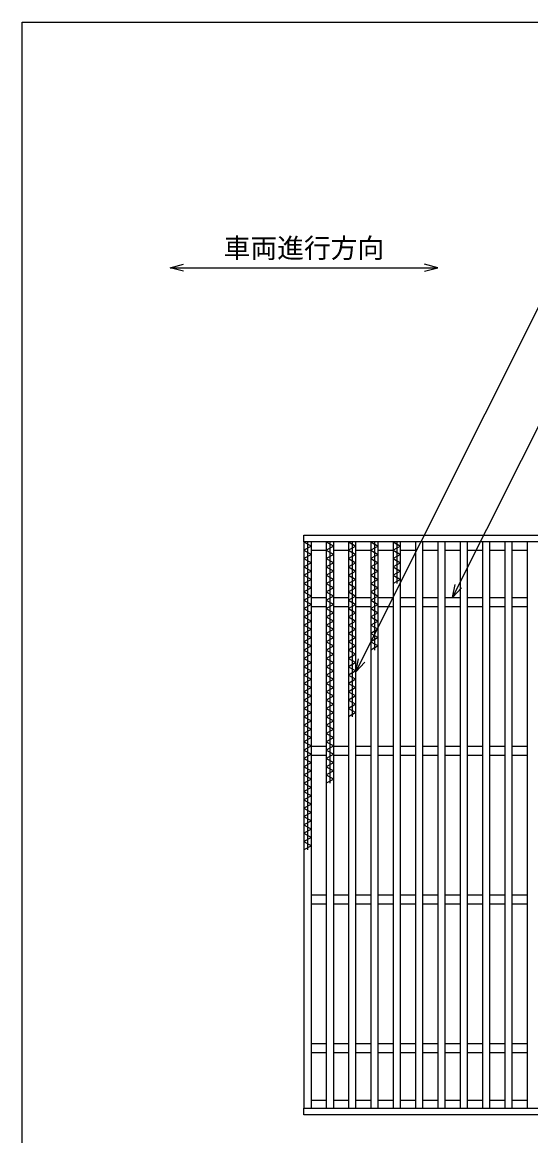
# Model space of a CAD drawing. Units: millimetres, scale not verified. Extents: x -3572 to 1042, y -2528 to 629.
# Drawn here: x -1034 to -692, y -120 to 629 of the extents above; entities that cross this region are included whole.
import ezdxf
from ezdxf.enums import TextEntityAlignment as Align

# ---------------------------------------------------------------- set-up
doc = ezdxf.new("R2010")
doc.units = ezdxf.units.MM
doc.header["$LTSCALE"] = 6
for name, color, linetype, lineweight in [('0_2', 150, 'Continuous', 25), ('16', 3, 'Continuous', 25), ('22', 4, 'Continuous', 25)]:
    doc.layers.add(name, color=color, linetype=linetype, lineweight=lineweight)
doc.styles.add('ベクトル', font='')
doc.styles.get('ベクトル').set_extended_font_data('ベクトル')

msp = doc.modelspace()

# ---------------------------------------------------------------- linework, layer by layer
at = {"layer": '0_2'}
for p, q in [((-1034.4, -690.9), (-1034.4, 629.1)), ((-1034.4, 629.1), (1041.6, 629.1))]:
    msp.add_line(p, q, dxfattribs=at)
at = {"layer": '16'}
for p, q in [((-845, 284), (-255, 284)), ((-845, 279.5), (-845, 284)), ((-255, 279.5), (-845, 279.5)), ((-845, 279.5), (-845, -101.5)), ((-840, 279.5), (-845, 279.5)), ((-845, 279.5), (-840, 276.7)), ((-842.5, 279.5), (-842.5, 72.3)), ((-840, -101.5), (-840, 279.5)), ((-830, 279.5), (-830, -101.5)), ((-825, 279.5), (-830, 279.5)), ((-830, 279.5), (-825, 276.7)), ((-827.5, 279.5), (-827.5, 117.1)), ((-825, -101.5), (-825, 279.5)), ((-815, 279.5), (-815, -101.5)), ((-810, 279.5), (-815, 279.5)), ((-815, 279.5), (-810, 276.7)), ((-812.5, 279.5), (-812.5, 161.9)), ((-810, -101.5), (-810, 279.5)), ((-800, 279.5), (-800, -101.5)), ((-795, 279.5), (-800, 279.5)), ((-800, 279.5), (-795, 276.7)), ((-797.5, 279.5), (-797.5, 206.7)), ((-795, -101.5), (-795, 279.5)), ((-785, 279.5), (-785, -101.5)), ((-780, 279.5), (-785, 279.5)), ((-785, 279.5), (-780, 276.7)), ((-782.5, 279.5), (-782.5, 251.5)), ((-780, -101.5), (-780, 279.5)), ((-770, 279.5), (-770, -101.5)), ((-765, 279.5), (-770, 279.5)), ((-765, -101.5), (-765, 279.5)), ((-755, 279.5), (-755, -101.5)), ((-750, 279.5), (-755, 279.5)), ((-750, -101.5), (-750, 279.5)), ((-740, 279.5), (-740, -101.5)), ((-735, 279.5), (-740, 279.5)), ((-735, -101.5), (-735, 279.5)), ((-725, 279.5), (-725, -101.5)), ((-720, 279.5), (-725, 279.5)), ((-720, -101.5), (-720, 279.5)), ((-710, 279.5), (-710, -101.5)), ((-705, 279.5), (-710, 279.5)), ((-705, -101.5), (-705, 279.5)), ((-695, 279.5), (-695, -101.5)), ((-690, 279.5), (-695, 279.5)), ((-840, 276.7), (-845, 273.9)), ((-845, 273.9), (-840, 271.1)), ((-840, 271.1), (-845, 268.3)), ((-840, 274), (-830, 274)), ((-825, 276.7), (-830, 273.9)), ((-830, 273.9), (-825, 271.1)), ((-825, 271.1), (-830, 268.3)), ((-825, 274), (-815, 274)), ((-810, 276.7), (-815, 273.9)), ((-815, 273.9), (-810, 271.1)), ((-810, 271.1), (-815, 268.3)), ((-810, 274), (-800, 274)), ((-795, 276.7), (-800, 273.9)), ((-800, 273.9), (-795, 271.1)), ((-795, 271.1), (-800, 268.3)), ((-795, 274), (-785, 274)), ((-780, 276.7), (-785, 273.9)), ((-785, 273.9), (-780, 271.1)), ((-780, 271.1), (-785, 268.3)), ((-780, 274), (-770, 274)), ((-765, 274), (-755, 274)), ((-750, 274), (-740, 274)), ((-735, 274), (-725, 274)), ((-720, 274), (-710, 274)), ((-705, 274), (-695, 274)), ((-845, 268.3), (-840, 265.5)), ((-840, 265.5), (-845, 262.7)), ((-845, 262.7), (-840, 259.9)), ((-830, 268.3), (-825, 265.5)), ((-825, 265.5), (-830, 262.7)), ((-830, 262.7), (-825, 259.9)), ((-815, 268.3), (-810, 265.5)), ((-810, 265.5), (-815, 262.7)), ((-815, 262.7), (-810, 259.9)), ((-800, 268.3), (-795, 265.5)), ((-795, 265.5), (-800, 262.7)), ((-800, 262.7), (-795, 259.9)), ((-785, 268.3), (-780, 265.5)), ((-780, 265.5), (-785, 262.7)), ((-785, 262.7), (-780, 259.9)), ((-840, 259.9), (-845, 257.1)), ((-845, 257.1), (-840, 254.3)), ((-825, 259.9), (-830, 257.1)), ((-830, 257.1), (-825, 254.3)), ((-810, 259.9), (-815, 257.1)), ((-815, 257.1), (-810, 254.3)), ((-795, 259.9), (-800, 257.1)), ((-800, 257.1), (-795, 254.3)), ((-780, 259.9), (-785, 257.1)), ((-785, 257.1), (-780, 254.3)), ((-840, 254.3), (-845, 251.5)), ((-845, 251.5), (-840, 248.7)), ((-840, 248.7), (-845, 245.9)), ((-825, 254.3), (-830, 251.5)), ((-830, 251.5), (-825, 248.7)), ((-825, 248.7), (-830, 245.9)), ((-810, 254.3), (-815, 251.5)), ((-815, 251.5), (-810, 248.7)), ((-810, 248.7), (-815, 245.9)), ((-795, 254.3), (-800, 251.5)), ((-800, 251.5), (-795, 248.7)), ((-795, 248.7), (-800, 245.9)), ((-780, 254.3), (-785, 251.5)), ((-845, 245.9), (-840, 243.1)), ((-840, 243.1), (-845, 240.3)), ((-845, 240.3), (-840, 237.5)), ((-840, 242), (-830, 242)), ((-830, 245.9), (-825, 243.1)), ((-825, 243.1), (-830, 240.3)), ((-830, 240.3), (-825, 237.5)), ((-825, 242), (-815, 242)), ((-815, 245.9), (-810, 243.1)), ((-810, 243.1), (-815, 240.3)), ((-815, 240.3), (-810, 237.5)), ((-810, 242), (-800, 242)), ((-800, 245.9), (-795, 243.1)), ((-795, 243.1), (-800, 240.3)), ((-800, 240.3), (-795, 237.5)), ((-795, 242), (-785, 242)), ((-780, 242), (-770, 242)), ((-765, 242), (-755, 242)), ((-750, 242), (-740, 242)), ((-735, 242), (-725, 242)), ((-720, 242), (-710, 242)), ((-705, 242), (-695, 242)), ((-840, 237.5), (-845, 234.7)), ((-845, 234.7), (-840, 231.9)), ((-840, 236), (-830, 236)), ((-825, 237.5), (-830, 234.7)), ((-830, 234.7), (-825, 231.9)), ((-825, 236), (-815, 236)), ((-810, 237.5), (-815, 234.7)), ((-815, 234.7), (-810, 231.9)), ((-810, 236), (-800, 236)), ((-795, 237.5), (-800, 234.7)), ((-800, 234.7), (-795, 231.9)), ((-795, 236), (-785, 236)), ((-780, 236), (-770, 236)), ((-765, 236), (-755, 236)), ((-750, 236), (-740, 236)), ((-735, 236), (-725, 236)), ((-720, 236), (-710, 236)), ((-705, 236), (-695, 236)), ((-840, 231.9), (-845, 229.1)), ((-845, 229.1), (-840, 226.3)), ((-840, 226.3), (-845, 223.5)), ((-825, 231.9), (-830, 229.1)), ((-830, 229.1), (-825, 226.3)), ((-825, 226.3), (-830, 223.5)), ((-810, 231.9), (-815, 229.1)), ((-815, 229.1), (-810, 226.3)), ((-810, 226.3), (-815, 223.5)), ((-795, 231.9), (-800, 229.1)), ((-800, 229.1), (-795, 226.3)), ((-795, 226.3), (-800, 223.5)), ((-845, 223.5), (-840, 220.7)), ((-840, 220.7), (-845, 217.9)), ((-845, 217.9), (-840, 215.1)), ((-830, 223.5), (-825, 220.7)), ((-825, 220.7), (-830, 217.9)), ((-830, 217.9), (-825, 215.1)), ((-815, 223.5), (-810, 220.7)), ((-810, 220.7), (-815, 217.9)), ((-815, 217.9), (-810, 215.1)), ((-800, 223.5), (-795, 220.7)), ((-795, 220.7), (-800, 217.9)), ((-800, 217.9), (-795, 215.1)), ((-840, 215.1), (-845, 212.3)), ((-845, 212.3), (-840, 209.5)), ((-825, 215.1), (-830, 212.3)), ((-830, 212.3), (-825, 209.5)), ((-810, 215.1), (-815, 212.3)), ((-815, 212.3), (-810, 209.5)), ((-795, 215.1), (-800, 212.3)), ((-800, 212.3), (-795, 209.5)), ((-840, 209.5), (-845, 206.7)), ((-845, 206.7), (-840, 203.9)), ((-840, 203.9), (-845, 201.1)), ((-825, 209.5), (-830, 206.7)), ((-830, 206.7), (-825, 203.9)), ((-825, 203.9), (-830, 201.1)), ((-810, 209.5), (-815, 206.7)), ((-815, 206.7), (-810, 203.9)), ((-810, 203.9), (-815, 201.1)), ((-795, 209.5), (-800, 206.7)), ((-845, 201.1), (-840, 198.3)), ((-840, 198.3), (-845, 195.5)), ((-845, 195.5), (-840, 192.7)), ((-830, 201.1), (-825, 198.3)), ((-825, 198.3), (-830, 195.5)), ((-830, 195.5), (-825, 192.7)), ((-815, 201.1), (-810, 198.3)), ((-810, 198.3), (-815, 195.5)), ((-815, 195.5), (-810, 192.7)), ((-840, 192.7), (-845, 189.9)), ((-845, 189.9), (-840, 187.1)), ((-825, 192.7), (-830, 189.9)), ((-830, 189.9), (-825, 187.1)), ((-810, 192.7), (-815, 189.9)), ((-815, 189.9), (-810, 187.1)), ((-840, 187.1), (-845, 184.3)), ((-845, 184.3), (-840, 181.5)), ((-840, 181.5), (-845, 178.7)), ((-825, 187.1), (-830, 184.3)), ((-830, 184.3), (-825, 181.5)), ((-825, 181.5), (-830, 178.7)), ((-810, 187.1), (-815, 184.3)), ((-815, 184.3), (-810, 181.5)), ((-810, 181.5), (-815, 178.7)), ((-845, 178.7), (-840, 175.9)), ((-840, 175.9), (-845, 173.1)), ((-845, 173.1), (-840, 170.3)), ((-830, 178.7), (-825, 175.9)), ((-825, 175.9), (-830, 173.1)), ((-830, 173.1), (-825, 170.3)), ((-815, 178.7), (-810, 175.9)), ((-810, 175.9), (-815, 173.1)), ((-815, 173.1), (-810, 170.3)), ((-840, 170.3), (-845, 167.5)), ((-845, 167.5), (-840, 164.7)), ((-825, 170.3), (-830, 167.5)), ((-830, 167.5), (-825, 164.7)), ((-810, 170.3), (-815, 167.5)), ((-815, 167.5), (-810, 164.7)), ((-840, 164.7), (-845, 161.9)), ((-845, 161.9), (-840, 159.1)), ((-840, 159.1), (-845, 156.3)), ((-825, 164.7), (-830, 161.9)), ((-830, 161.9), (-825, 159.1)), ((-825, 159.1), (-830, 156.3)), ((-810, 164.7), (-815, 161.9)), ((-845, 156.3), (-840, 153.5)), ((-840, 153.5), (-845, 150.7)), ((-845, 150.7), (-840, 147.9)), ((-830, 156.3), (-825, 153.5)), ((-825, 153.5), (-830, 150.7)), ((-830, 150.7), (-825, 147.9)), ((-840, 147.9), (-845, 145.1)), ((-845, 145.1), (-840, 142.3)), ((-825, 147.9), (-830, 145.1)), ((-830, 145.1), (-825, 142.3)), ((-840, 142.3), (-845, 139.5)), ((-845, 139.5), (-840, 136.7)), ((-840, 136.7), (-845, 133.9)), ((-840, 142), (-830, 142)), ((-840, 136), (-830, 136)), ((-825, 142.3), (-830, 139.5)), ((-830, 139.5), (-825, 136.7)), ((-825, 136.7), (-830, 133.9)), ((-825, 142), (-815, 142)), ((-825, 136), (-815, 136)), ((-810, 142), (-800, 142)), ((-810, 136), (-800, 136)), ((-795, 142), (-785, 142)), ((-795, 136), (-785, 136)), ((-780, 142), (-770, 142)), ((-780, 136), (-770, 136)), ((-765, 142), (-755, 142)), ((-765, 136), (-755, 136)), ((-750, 142), (-740, 142)), ((-750, 136), (-740, 136)), ((-735, 142), (-725, 142)), ((-735, 136), (-725, 136)), ((-720, 142), (-710, 142)), ((-720, 136), (-710, 136)), ((-705, 142), (-695, 142)), ((-705, 136), (-695, 136)), ((-845, 133.9), (-840, 131.1)), ((-840, 131.1), (-845, 128.3)), ((-845, 128.3), (-840, 125.5)), ((-830, 133.9), (-825, 131.1)), ((-825, 131.1), (-830, 128.3)), ((-830, 128.3), (-825, 125.5)), ((-840, 125.5), (-845, 122.7)), ((-845, 122.7), (-840, 119.9)), ((-840, 119.9), (-845, 117.1)), ((-825, 125.5), (-830, 122.7)), ((-830, 122.7), (-825, 119.9)), ((-825, 119.9), (-830, 117.1)), ((-845, 117.1), (-840, 114.3)), ((-840, 114.3), (-845, 111.5)), ((-845, 111.5), (-840, 108.7)), ((-840, 108.7), (-845, 105.9)), ((-845, 105.9), (-840, 103.1)), ((-840, 103.1), (-845, 100.3)), ((-845, 100.3), (-840, 97.5)), ((-840, 97.5), (-845, 94.7)), ((-845, 94.7), (-840, 91.9)), ((-840, 91.9), (-845, 89.1)), ((-845, 89.1), (-840, 86.3)), ((-840, 86.3), (-845, 83.5)), ((-845, 83.5), (-840, 80.7)), ((-840, 80.7), (-845, 77.9)), ((-845, 77.9), (-840, 75.1)), ((-840, 75.1), (-845, 72.3)), ((-840, 42), (-830, 42)), ((-825, 42), (-815, 42)), ((-810, 42), (-800, 42)), ((-795, 42), (-785, 42)), ((-780, 42), (-770, 42)), ((-765, 42), (-755, 42)), ((-750, 42), (-740, 42)), ((-735, 42), (-725, 42)), ((-720, 42), (-710, 42)), ((-705, 42), (-695, 42)), ((-840, 36), (-830, 36)), ((-825, 36), (-815, 36)), ((-810, 36), (-800, 36)), ((-795, 36), (-785, 36)), ((-780, 36), (-770, 36)), ((-765, 36), (-755, 36)), ((-750, 36), (-740, 36)), ((-735, 36), (-725, 36)), ((-720, 36), (-710, 36)), ((-705, 36), (-695, 36)), ((-840, -58), (-830, -58)), ((-825, -58), (-815, -58)), ((-810, -58), (-800, -58)), ((-795, -58), (-785, -58)), ((-780, -58), (-770, -58)), ((-765, -58), (-755, -58)), ((-750, -58), (-740, -58)), ((-735, -58), (-725, -58)), ((-720, -58), (-710, -58)), ((-705, -58), (-695, -58)), ((-840, -64), (-830, -64)), ((-825, -64), (-815, -64)), ((-810, -64), (-800, -64)), ((-795, -64), (-785, -64)), ((-780, -64), (-770, -64)), ((-765, -64), (-755, -64)), ((-750, -64), (-740, -64)), ((-735, -64), (-725, -64)), ((-720, -64), (-710, -64)), ((-705, -64), (-695, -64)), ((-840, -96), (-830, -96)), ((-825, -96), (-815, -96)), ((-810, -96), (-800, -96)), ((-795, -96), (-785, -96)), ((-780, -96), (-770, -96)), ((-765, -96), (-755, -96)), ((-750, -96), (-740, -96)), ((-735, -96), (-725, -96)), ((-720, -96), (-710, -96)), ((-705, -96), (-695, -96)), ((-845, -101.5), (-255, -101.5)), ((-845, -106), (-845, -101.5)), ((-845, -101.5), (-840, -101.5)), ((-830, -101.5), (-825, -101.5)), ((-815, -101.5), (-810, -101.5)), ((-800, -101.5), (-795, -101.5)), ((-785, -101.5), (-780, -101.5)), ((-770, -101.5), (-765, -101.5)), ((-755, -101.5), (-750, -101.5)), ((-740, -101.5), (-735, -101.5)), ((-725, -101.5), (-720, -101.5)), ((-710, -101.5), (-705, -101.5)), ((-695, -101.5), (-690, -101.5)), ((-255, -106), (-845, -106))]:
    msp.add_line(p, q, dxfattribs=at)
at = {"layer": '22'}
for p, q in [((-935, 464), (-926, 466.4)), ((-755, 464), (-764, 466.4)), ((-926, 461.6), (-935, 464)), ((-935, 464), (-755, 464)), ((-764, 461.6), (-755, 464)), ((-810, 192), (-679.75, 452.5)), ((-745, 242), (-652.25, 427.5)), ((-745, 242), (-743.2, 250.76)), ((-745, 242), (-739, 248.6)), ((-810, 192), (-808.2, 200.76)), ((-810, 192), (-804, 198.6))]:
    msp.add_line(p, q, dxfattribs=at)

# ---------------------------------------------------------------- texts
at = {"layer": '22', "color": 2, "style": 'ベクトル'}
msp.add_text('車両進行方向', height=13.2, dxfattribs=at).set_placement((-899, 477.2), align=Align.MIDDLE_LEFT)

doc.saveas('drawing.dxf')
